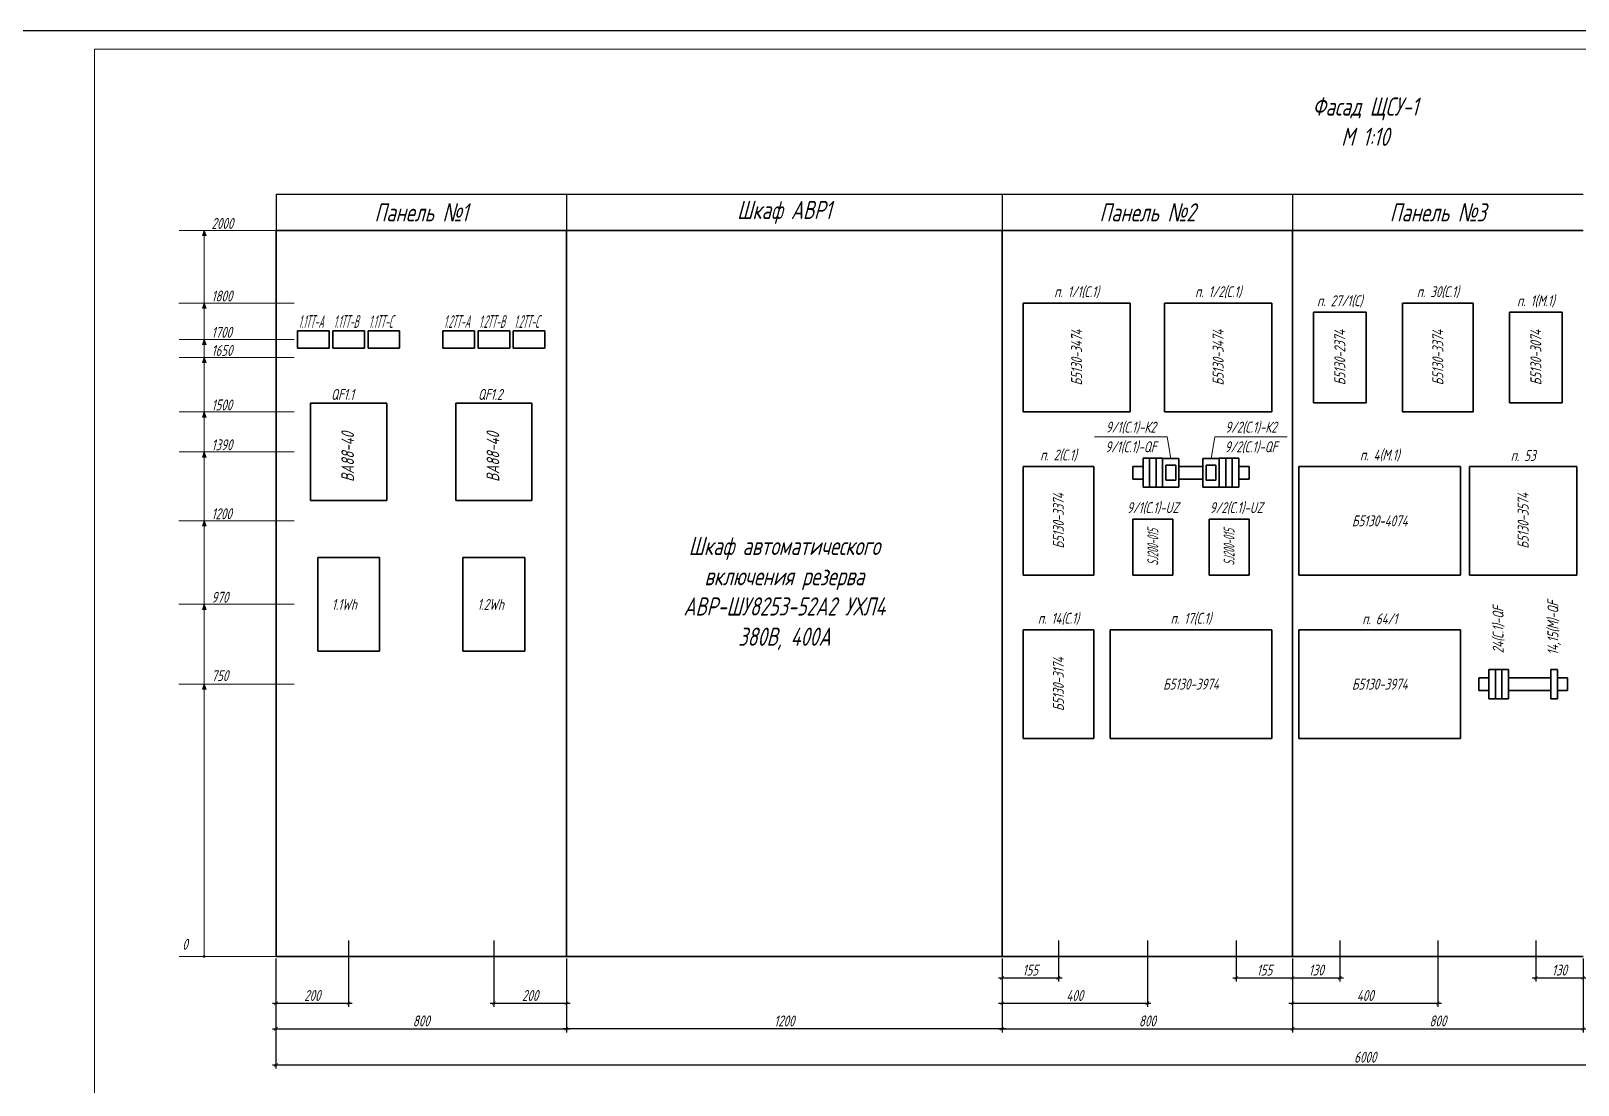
# Model space of a CAD drawing. Header units: millimetres. Extents: x -14296 to 10264, y -13087 to -5602.
# Drawn here: x -8185.2 to -7759.1, y -12783.2 to -12492.7 of the extents above; entities that cross this region are included whole.
import ezdxf

# ---------------------------------------------------------------- set-up
doc = ezdxf.new("R2010")
doc.units = ezdxf.units.MM
doc.layers.get('Defpoints').update_dxf_attribs({"color": 33})
for name, color, linetype, lineweight in [('Линия выноска', 137, 'Continuous', 25), ('Размерная', 4, 'Continuous', 25), ('Рамка толстая', 7, 'Continuous', 15), ('Рамка тонкая', 5, 'Continuous', 25), ('Текст', 7, 'Continuous', 20), ('Элемент эл. схем', 7, 'Continuous', 35)]:
    doc.layers.add(name, color=color, linetype=linetype, lineweight=lineweight)
doc.styles.add('Simplex', font='simplex.shx', dxfattribs={"width": 0.7, "oblique": 15})
doc.styles.get("Standard").update_dxf_attribs({"font": 'arial.ttf'})
doc.dimstyles.new('100', dxfattribs={"dimtxt": 3, "dimasz": 1, "dimexe": 2, "dimexo": 0.625, "dimgap": 0.9, "dimtad": 1, "dimdec": 0, "dimlfac": 100, "dimzin": 0, "dimdsep": 46, "dimtxsty": 'Standard', "dimblk": 'ARCHTICK', "dimcen": 0.895, "dimdle": 1, "dimadec": 0, "dimazin": 0, "dimtfac": 1, "dimtdec": 0, "dimtofl": 0, "dimtmove": 1, "dimatfit": 3, "dimldrblk": 'ARCHTICK', "dimfxl": 0.5, "dimtolj": 1, "dimtzin": 0, "dimlwd": 20, "dimarcsym": 1})

# ---------------------------------------------------------------- blocks, each defined once
blk = doc.blocks.new('A$C551E481E')
at = {"layer": 'Рамка толстая'}
for p, q in [((20, 589), (20, 5)), ((836, 589), (20, 589))]:
    blk.add_line(p, q, dxfattribs=at)
at = {"layer": 'Рамка тонкая'}
blk.add_line((841, 594), (0, 594), dxfattribs=at)
blk = doc.blocks.new('_ArchTick')
at = {"color": 0, "const_width": 0.15}
blk.add_lwpolyline([(-0.5, -0.5), (0.5, 0.5)], dxfattribs=at)
blk = doc.blocks.new('*D951')
at = {"layer": 'Defpoints', "color": 0, "lineweight": 15, "ltscale": 0.2, "transparency": 16777216}
for p in [(-7797.72, -12742.74), (-7837.72, -12754.74), (-7797.72, -12760.68)]:
    blk.add_point(p, dxfattribs=at)
at = {"layer": 'Размерная', "color": 0, "linetype": 'Continuous', "lineweight": -2, "ltscale": 0.2, "transparency": 16777216}
for p, q in [((-7797.72, -12743.37), (-7797.72, -12761.68)), ((-7837.72, -12755.37), (-7837.72, -12761.68)), ((-7838.72, -12760.68), (-7796.72, -12760.68))]:
    blk.add_line(p, q, dxfattribs=at)
at = {"layer": 'Размерная', "color": 0, "lineweight": -2, "ltscale": 0.2, "transparency": 16777216, "rotation": 180}
blk.add_blockref('_ArchTick', (-7837.72, -12760.68), dxfattribs=at)
at = {"layer": 'Размерная', "color": 0, "lineweight": -2, "ltscale": 0.2, "transparency": 16777216}
blk.add_blockref('_ArchTick', (-7797.72, -12760.68), dxfattribs=at)
at = {"layer": 'Размерная', "color": 0, "lineweight": 20, "ltscale": 0.2, "transparency": 16777216, "insert": (-7817.72, -12758.53), "char_height": 3, "attachment_point": 5, "style": 'Simplex'}
blk.add_mtext('\\A1;400', dxfattribs=at)
blk = doc.blocks.new('*D952')
at = {"layer": 'Defpoints', "color": 0, "lineweight": 15, "ltscale": 0.2, "transparency": 16777216}
for p in [(-7757.72, -12747.74), (-7837.72, -12761.74), (-7757.72, -12767.68)]:
    blk.add_point(p, dxfattribs=at)
at = {"layer": 'Размерная', "color": 0, "linetype": 'Continuous', "lineweight": -2, "ltscale": 0.2, "transparency": 16777216}
for p, q in [((-7757.72, -12748.37), (-7757.72, -12768.68)), ((-7837.72, -12762.37), (-7837.72, -12768.68)), ((-7838.72, -12767.68), (-7756.72, -12767.68))]:
    blk.add_line(p, q, dxfattribs=at)
at = {"layer": 'Размерная', "color": 0, "lineweight": -2, "ltscale": 0.2, "transparency": 16777216, "rotation": 180}
blk.add_blockref('_ArchTick', (-7837.72, -12767.68), dxfattribs=at)
at = {"layer": 'Размерная', "color": 0, "lineweight": -2, "ltscale": 0.2, "transparency": 16777216}
blk.add_blockref('_ArchTick', (-7757.72, -12767.68), dxfattribs=at)
at = {"layer": 'Размерная', "color": 0, "lineweight": 20, "ltscale": 0.2, "transparency": 16777216, "insert": (-7797.72, -12765.53), "char_height": 3, "attachment_point": 5, "style": 'Simplex'}
blk.add_mtext('\\A1;800', dxfattribs=at)
blk = doc.blocks.new('*D953')
at = {"layer": 'Defpoints', "color": 0, "lineweight": 15, "ltscale": 0.2, "transparency": 16777216}
for p in [(-7824.72, -12742.74), (-7837.72, -12747.74), (-7824.72, -12753.68)]:
    blk.add_point(p, dxfattribs=at)
at = {"layer": 'Размерная', "color": 0, "linetype": 'Continuous', "lineweight": -2, "ltscale": 0.2, "transparency": 16777216}
for p, q in [((-7824.72, -12743.37), (-7824.72, -12754.68)), ((-7837.72, -12748.37), (-7837.72, -12754.68)), ((-7838.72, -12753.68), (-7823.72, -12753.68))]:
    blk.add_line(p, q, dxfattribs=at)
at = {"layer": 'Размерная', "color": 0, "lineweight": -2, "ltscale": 0.2, "transparency": 16777216, "rotation": 180}
blk.add_blockref('_ArchTick', (-7837.72, -12753.68), dxfattribs=at)
at = {"layer": 'Размерная', "color": 0, "lineweight": -2, "ltscale": 0.2, "transparency": 16777216}
blk.add_blockref('_ArchTick', (-7824.72, -12753.68), dxfattribs=at)
at = {"layer": 'Размерная', "color": 0, "lineweight": 20, "ltscale": 0.2, "transparency": 16777216, "insert": (-7831.22, -12751.53), "char_height": 3, "attachment_point": 5, "style": 'Simplex'}
blk.add_mtext('\\A1;130', dxfattribs=at)
blk = doc.blocks.new('*D954')
at = {"layer": 'Defpoints', "color": 0, "lineweight": 15, "ltscale": 0.2, "transparency": 16777216}
for p in [(-7770.72, -12742.74), (-7757.72, -12747.74), (-7757.72, -12753.68)]:
    blk.add_point(p, dxfattribs=at)
at = {"layer": 'Размерная', "color": 0, "linetype": 'Continuous', "lineweight": -2, "ltscale": 0.2, "transparency": 16777216}
for p, q in [((-7770.72, -12743.37), (-7770.72, -12754.68)), ((-7757.72, -12748.37), (-7757.72, -12754.68)), ((-7771.72, -12753.68), (-7756.72, -12753.68))]:
    blk.add_line(p, q, dxfattribs=at)
at = {"layer": 'Размерная', "color": 0, "lineweight": -2, "ltscale": 0.2, "transparency": 16777216, "rotation": 180}
blk.add_blockref('_ArchTick', (-7770.72, -12753.68), dxfattribs=at)
at = {"layer": 'Размерная', "color": 0, "lineweight": -2, "ltscale": 0.2, "transparency": 16777216}
blk.add_blockref('_ArchTick', (-7757.72, -12753.68), dxfattribs=at)
at = {"layer": 'Размерная', "color": 0, "lineweight": 20, "ltscale": 0.2, "transparency": 16777216, "insert": (-7764.22, -12751.53), "char_height": 3, "attachment_point": 5, "style": 'Simplex'}
blk.add_mtext('\\A1;130', dxfattribs=at)
blk = doc.blocks.new('*D955')
at = {"layer": 'Defpoints', "color": 0, "lineweight": 15, "ltscale": 0.2, "transparency": 16777216}
for p in [(-7877.72, -12742.74), (-7917.72, -12754.74), (-7877.72, -12760.68)]:
    blk.add_point(p, dxfattribs=at)
at = {"layer": 'Размерная', "color": 0, "linetype": 'Continuous', "lineweight": -2, "ltscale": 0.2, "transparency": 16777216}
for p, q in [((-7877.72, -12743.37), (-7877.72, -12761.68)), ((-7917.72, -12755.37), (-7917.72, -12761.68)), ((-7918.72, -12760.68), (-7876.72, -12760.68))]:
    blk.add_line(p, q, dxfattribs=at)
at = {"layer": 'Размерная', "color": 0, "lineweight": -2, "ltscale": 0.2, "transparency": 16777216, "rotation": 180}
blk.add_blockref('_ArchTick', (-7917.72, -12760.68), dxfattribs=at)
at = {"layer": 'Размерная', "color": 0, "lineweight": -2, "ltscale": 0.2, "transparency": 16777216}
blk.add_blockref('_ArchTick', (-7877.72, -12760.68), dxfattribs=at)
at = {"layer": 'Размерная', "color": 0, "lineweight": 20, "ltscale": 0.2, "transparency": 16777216, "insert": (-7897.72, -12758.53), "char_height": 3, "attachment_point": 5, "style": 'Simplex'}
blk.add_mtext('\\A1;400', dxfattribs=at)
blk = doc.blocks.new('*D956')
at = {"layer": 'Defpoints', "color": 0, "lineweight": 15, "ltscale": 0.2, "transparency": 16777216}
for p in [(-7837.72, -12747.74), (-7917.72, -12761.74), (-7837.72, -12767.68)]:
    blk.add_point(p, dxfattribs=at)
at = {"layer": 'Размерная', "color": 0, "linetype": 'Continuous', "lineweight": -2, "ltscale": 0.2, "transparency": 16777216}
for p, q in [((-7837.72, -12748.37), (-7837.72, -12768.68)), ((-7917.72, -12762.37), (-7917.72, -12768.68)), ((-7918.72, -12767.68), (-7836.72, -12767.68))]:
    blk.add_line(p, q, dxfattribs=at)
at = {"layer": 'Размерная', "color": 0, "lineweight": -2, "ltscale": 0.2, "transparency": 16777216, "rotation": 180}
blk.add_blockref('_ArchTick', (-7917.72, -12767.68), dxfattribs=at)
at = {"layer": 'Размерная', "color": 0, "lineweight": -2, "ltscale": 0.2, "transparency": 16777216}
blk.add_blockref('_ArchTick', (-7837.72, -12767.68), dxfattribs=at)
at = {"layer": 'Размерная', "color": 0, "lineweight": 20, "ltscale": 0.2, "transparency": 16777216, "insert": (-7877.72, -12765.53), "char_height": 3, "attachment_point": 5, "style": 'Simplex'}
blk.add_mtext('\\A1;800', dxfattribs=at)
blk = doc.blocks.new('*D957')
at = {"layer": 'Defpoints', "color": 0, "lineweight": 15, "ltscale": 0.2, "transparency": 16777216}
for p in [(-7902.22, -12742.74), (-7917.72, -12747.74), (-7902.22, -12753.68)]:
    blk.add_point(p, dxfattribs=at)
at = {"layer": 'Размерная', "color": 0, "linetype": 'Continuous', "lineweight": -2, "ltscale": 0.2, "transparency": 16777216}
for p, q in [((-7902.22, -12743.37), (-7902.22, -12754.68)), ((-7917.72, -12748.37), (-7917.72, -12754.68)), ((-7918.72, -12753.68), (-7901.22, -12753.68))]:
    blk.add_line(p, q, dxfattribs=at)
at = {"layer": 'Размерная', "color": 0, "lineweight": -2, "ltscale": 0.2, "transparency": 16777216, "rotation": 180}
blk.add_blockref('_ArchTick', (-7917.72, -12753.68), dxfattribs=at)
at = {"layer": 'Размерная', "color": 0, "lineweight": -2, "ltscale": 0.2, "transparency": 16777216}
blk.add_blockref('_ArchTick', (-7902.22, -12753.68), dxfattribs=at)
at = {"layer": 'Размерная', "color": 0, "lineweight": 20, "ltscale": 0.2, "transparency": 16777216, "insert": (-7909.97, -12751.53), "char_height": 3, "attachment_point": 5, "style": 'Simplex'}
blk.add_mtext('\\A1;155', dxfattribs=at)
blk = doc.blocks.new('*D958')
at = {"layer": 'Defpoints', "color": 0, "lineweight": 15, "ltscale": 0.2, "transparency": 16777216}
for p in [(-7853.22, -12742.74), (-7837.72, -12747.74), (-7837.72, -12753.68)]:
    blk.add_point(p, dxfattribs=at)
at = {"layer": 'Размерная', "color": 0, "linetype": 'Continuous', "lineweight": -2, "ltscale": 0.2, "transparency": 16777216}
for p, q in [((-7853.22, -12743.37), (-7853.22, -12754.68)), ((-7837.72, -12748.37), (-7837.72, -12754.68)), ((-7854.22, -12753.68), (-7836.72, -12753.68))]:
    blk.add_line(p, q, dxfattribs=at)
at = {"layer": 'Размерная', "color": 0, "lineweight": -2, "ltscale": 0.2, "transparency": 16777216, "rotation": 180}
blk.add_blockref('_ArchTick', (-7853.22, -12753.68), dxfattribs=at)
at = {"layer": 'Размерная', "color": 0, "lineweight": -2, "ltscale": 0.2, "transparency": 16777216}
blk.add_blockref('_ArchTick', (-7837.72, -12753.68), dxfattribs=at)
at = {"layer": 'Размерная', "color": 0, "lineweight": 20, "ltscale": 0.2, "transparency": 16777216, "insert": (-7845.47, -12751.53), "char_height": 3, "attachment_point": 5, "style": 'Simplex'}
blk.add_mtext('\\A1;155', dxfattribs=at)
blk = doc.blocks.new('*D959')
at = {"layer": 'Defpoints', "color": 0, "lineweight": 15, "ltscale": 0.2, "transparency": 16777216}
for p in [(-8097.72, -12742.74), (-8117.72, -12754.74), (-8097.72, -12760.68)]:
    blk.add_point(p, dxfattribs=at)
at = {"layer": 'Размерная', "color": 0, "linetype": 'Continuous', "lineweight": -2, "ltscale": 0.2, "transparency": 16777216}
for p, q in [((-8097.72, -12743.37), (-8097.72, -12761.68)), ((-8117.72, -12755.37), (-8117.72, -12761.68)), ((-8118.72, -12760.68), (-8096.72, -12760.68))]:
    blk.add_line(p, q, dxfattribs=at)
at = {"layer": 'Размерная', "color": 0, "lineweight": -2, "ltscale": 0.2, "transparency": 16777216, "rotation": 180}
blk.add_blockref('_ArchTick', (-8117.72, -12760.68), dxfattribs=at)
at = {"layer": 'Размерная', "color": 0, "lineweight": -2, "ltscale": 0.2, "transparency": 16777216}
blk.add_blockref('_ArchTick', (-8097.72, -12760.68), dxfattribs=at)
at = {"layer": 'Размерная', "color": 0, "lineweight": 20, "ltscale": 0.2, "transparency": 16777216, "insert": (-8107.72, -12758.53), "char_height": 3, "attachment_point": 5, "style": 'Simplex'}
blk.add_mtext('\\A1;200', dxfattribs=at)
blk = doc.blocks.new('*D960')
at = {"layer": 'Defpoints', "color": 0, "lineweight": 15, "ltscale": 0.2, "transparency": 16777216}
for p in [(-8037.72, -12747.74), (-8117.72, -12761.74), (-8037.72, -12767.68)]:
    blk.add_point(p, dxfattribs=at)
at = {"layer": 'Размерная', "color": 0, "linetype": 'Continuous', "lineweight": -2, "ltscale": 0.2, "transparency": 16777216}
for p, q in [((-8037.72, -12748.37), (-8037.72, -12768.68)), ((-8117.72, -12762.37), (-8117.72, -12768.68)), ((-8118.72, -12767.68), (-8036.72, -12767.68))]:
    blk.add_line(p, q, dxfattribs=at)
at = {"layer": 'Размерная', "color": 0, "lineweight": -2, "ltscale": 0.2, "transparency": 16777216, "rotation": 180}
blk.add_blockref('_ArchTick', (-8117.72, -12767.68), dxfattribs=at)
at = {"layer": 'Размерная', "color": 0, "lineweight": -2, "ltscale": 0.2, "transparency": 16777216}
blk.add_blockref('_ArchTick', (-8037.72, -12767.68), dxfattribs=at)
at = {"layer": 'Размерная', "color": 0, "lineweight": 20, "ltscale": 0.2, "transparency": 16777216, "insert": (-8077.72, -12765.53), "char_height": 3, "attachment_point": 5, "style": 'Simplex'}
blk.add_mtext('\\A1;800', dxfattribs=at)
blk = doc.blocks.new('*D963')
at = {"layer": 'Defpoints', "color": 0, "lineweight": 15, "ltscale": 0.2, "transparency": 16777216}
for p in [(-8037.72, -12747.74), (-7917.72, -12747.74), (-8037.72, -12767.68)]:
    blk.add_point(p, dxfattribs=at)
at = {"layer": 'Размерная', "color": 0, "linetype": 'Continuous', "lineweight": -2, "ltscale": 0.2, "transparency": 16777216}
for p, q in [((-8037.72, -12748.37), (-8037.72, -12768.68)), ((-7917.72, -12748.37), (-7917.72, -12768.68)), ((-7916.72, -12767.68), (-8038.72, -12767.68))]:
    blk.add_line(p, q, dxfattribs=at)
at = {"layer": 'Размерная', "color": 0, "lineweight": -2, "ltscale": 0.2, "transparency": 16777216, "rotation": 180}
blk.add_blockref('_ArchTick', (-8037.72, -12767.68), dxfattribs=at)
at = {"layer": 'Размерная', "color": 0, "lineweight": -2, "ltscale": 0.2, "transparency": 16777216}
blk.add_blockref('_ArchTick', (-7917.72, -12767.68), dxfattribs=at)
at = {"layer": 'Размерная', "color": 0, "lineweight": 20, "ltscale": 0.2, "transparency": 16777216, "insert": (-7977.72, -12765.53), "char_height": 3, "attachment_point": 5, "style": 'Simplex'}
blk.add_mtext('\\A1;1200', dxfattribs=at)
blk = doc.blocks.new('*D964')
at = {"layer": 'Defpoints', "color": 0, "lineweight": 15, "ltscale": 0.2, "transparency": 16777216}
for p in [(-8117.72, -12747.74), (-7517.72, -12747.74), (-8117.72, -12777.68)]:
    blk.add_point(p, dxfattribs=at)
at = {"layer": 'Размерная', "color": 0, "linetype": 'Continuous', "lineweight": -2, "ltscale": 0.2, "transparency": 16777216}
for p, q in [((-8117.72, -12748.37), (-8117.72, -12778.68)), ((-7517.72, -12748.37), (-7517.72, -12778.68)), ((-7516.72, -12777.68), (-8118.72, -12777.68))]:
    blk.add_line(p, q, dxfattribs=at)
at = {"layer": 'Размерная', "color": 0, "lineweight": -2, "ltscale": 0.2, "transparency": 16777216, "rotation": 180}
blk.add_blockref('_ArchTick', (-8117.72, -12777.68), dxfattribs=at)
at = {"layer": 'Размерная', "color": 0, "lineweight": -2, "ltscale": 0.2, "transparency": 16777216}
blk.add_blockref('_ArchTick', (-7517.72, -12777.68), dxfattribs=at)
at = {"layer": 'Размерная', "color": 0, "lineweight": 20, "ltscale": 0.2, "transparency": 16777216, "insert": (-7817.72, -12775.53), "char_height": 3, "attachment_point": 5, "style": 'Simplex'}
blk.add_mtext('\\A1;6000', dxfattribs=at)
blk = doc.blocks.new('*D965')
at = {"layer": 'Defpoints', "color": 0, "lineweight": 15, "ltscale": 0.2, "transparency": 16777216}
for p in [(-8057.72, -12742.74), (-8037.72, -12747.74), (-8037.72, -12760.68)]:
    blk.add_point(p, dxfattribs=at)
at = {"layer": 'Размерная', "color": 0, "linetype": 'Continuous', "lineweight": -2, "ltscale": 0.2, "transparency": 16777216}
for p, q in [((-8057.72, -12743.37), (-8057.72, -12761.68)), ((-8037.72, -12748.37), (-8037.72, -12761.68)), ((-8058.72, -12760.68), (-8036.72, -12760.68))]:
    blk.add_line(p, q, dxfattribs=at)
at = {"layer": 'Размерная', "color": 0, "lineweight": -2, "ltscale": 0.2, "transparency": 16777216, "rotation": 180}
blk.add_blockref('_ArchTick', (-8057.72, -12760.68), dxfattribs=at)
at = {"layer": 'Размерная', "color": 0, "lineweight": -2, "ltscale": 0.2, "transparency": 16777216}
blk.add_blockref('_ArchTick', (-8037.72, -12760.68), dxfattribs=at)
at = {"layer": 'Размерная', "color": 0, "lineweight": 20, "ltscale": 0.2, "transparency": 16777216, "insert": (-8047.72, -12758.53), "char_height": 3, "attachment_point": 5, "style": 'Simplex'}
blk.add_mtext('\\A1;200', dxfattribs=at)

msp = doc.modelspace()

# ---------------------------------------------------------------- hatches: boundary and pattern name
at = {"layer": 'Размерная', "lineweight": 18}
for points in [[(-8137.99616, -12549.14973), (-8137.48313, -12547.74019), (-8136.9701, -12549.14973)], [(-8137.99662, -12569.14973), (-8137.48359, -12567.74019), (-8136.97055, -12569.14973)], [(-8137.99696, -12579.14956), (-8137.48393, -12577.74002), (-8136.9709, -12579.14956)], [(-8137.99696, -12584.14973), (-8137.48393, -12582.74019), (-8136.9709, -12584.14973)], [(-8137.9973, -12599.14973), (-8137.48427, -12597.74019), (-8136.97124, -12599.14973)], [(-8137.9973, -12610.14967), (-8137.48427, -12608.74013), (-8136.97124, -12610.14967)], [(-8137.99798, -12629.14964), (-8137.48495, -12627.7401), (-8136.97192, -12629.14964)], [(-8137.99798, -12652.14978), (-8137.48495, -12650.74024), (-8136.97192, -12652.14978)], [(-8137.99901, -12674.14982), (-8137.48598, -12672.74028), (-8136.97295, -12674.14982)]]:
    msp.add_hatch(color=256, dxfattribs=at).paths.add_polyline_path(points)
h = msp.add_hatch(color=256, dxfattribs=at)
h.paths.add_polyline_path([(-8137.48723, -12748.12458), (-8137.48723, -12747.93394, 1), (-8137.48722, -12747.53394), (-8137.48722, -12747.39566, -0.983601769)])
h.paths.add_polyline_path([(-8137.85774, -12747.76441), (-8137.68489, -12747.76441, 0.37009163), (-8137.48723, -12747.93394), (-8137.48723, -12748.12458, -0.415603372)])
h.paths.add_polyline_path([(-8137.49324, -12747.39561, -0.004133378), (-8137.48722, -12747.39566), (-8137.48722, -12747.53394, 0.459756381), (-8137.68489, -12747.76441), (-8137.85774, -12747.76441, -0.417671194)])
h = msp.add_hatch(color=256, dxfattribs=at)
h.paths.add_polyline_path([(-8137.48723, -12747.93394), (-8137.48722, -12747.53394, -1)])
h.paths.add_polyline_path([(-8137.48722, -12747.53394), (-8137.48722, -12747.76442), (-8137.68489, -12747.76441, -0.459756381)])
h.paths.add_polyline_path([(-8137.48722, -12747.76442), (-8137.48723, -12747.93394, -0.37009163), (-8137.68489, -12747.76441)])

# ---------------------------------------------------------------- linework, layer by layer
at = {"layer": 'Линия выноска', "lineweight": 20}
for p, q in [((-7872.26622, -12604.56566), (-7892.26622, -12604.56566)), ((-7872.26622, -12604.56566), (-7871.26622, -12610.56566)), ((-7859.16622, -12604.56566), (-7860.16622, -12610.56566)), ((-7839.16622, -12604.56566), (-7859.16622, -12604.56566))]:
    msp.add_line(p, q, dxfattribs=at)
at = {"layer": 'Размерная', "lineweight": 18}
for p, q in [((-8144.4352, -12547.74003), (-8117.71622, -12547.74064)), ((-8137.48313, -12547.74019), (-8137.99616, -12549.14973)), ((-8136.9701, -12549.14973), (-8137.99616, -12549.14973)), ((-8137.4839, -12547.74019), (-8137.48722, -12747.73394)), ((-8137.48313, -12547.74019), (-8136.9701, -12549.14973)), ((-8144.43645, -12567.74003), (-8112.71746, -12567.74076)), ((-8137.48359, -12567.74019), (-8137.99662, -12569.14973)), ((-8136.97055, -12569.14973), (-8137.99662, -12569.14973)), ((-8137.48359, -12567.74019), (-8136.97055, -12569.14973)), ((-8144.4352, -12577.73986), (-8112.71622, -12577.74058)), ((-8137.48393, -12577.74002), (-8137.99696, -12579.14956)), ((-8136.9709, -12579.14956), (-8137.99696, -12579.14956)), ((-8137.48393, -12577.74002), (-8136.9709, -12579.14956)), ((-8144.4352, -12582.74003), (-8112.71622, -12582.74076)), ((-8137.48393, -12582.74019), (-8137.99696, -12584.14973)), ((-8137.48393, -12582.74019), (-8136.9709, -12584.14973)), ((-8136.9709, -12584.14973), (-8137.99696, -12584.14973)), ((-8144.4352, -12597.74003), (-8112.71622, -12597.74076)), ((-8137.48427, -12597.74019), (-8137.9973, -12599.14973)), ((-8136.97124, -12599.14973), (-8137.9973, -12599.14973)), ((-8137.48427, -12597.74019), (-8136.97124, -12599.14973)), ((-8144.4352, -12608.73997), (-8112.71622, -12608.74069)), ((-8137.48427, -12608.74013), (-8137.9973, -12610.14967)), ((-8137.48427, -12608.74013), (-8136.97124, -12610.14967)), ((-8136.97124, -12610.14967), (-8137.9973, -12610.14967)), ((-8144.43645, -12627.73994), (-8112.71746, -12627.74066)), ((-8137.48495, -12627.7401), (-8137.99798, -12629.14964)), ((-8136.97192, -12629.14964), (-8137.99798, -12629.14964)), ((-8137.48495, -12627.7401), (-8136.97192, -12629.14964)), ((-8144.43645, -12650.74008), (-8112.71746, -12650.7408)), ((-8137.48495, -12650.74024), (-8137.99798, -12652.14978)), ((-8137.48495, -12650.74024), (-8136.97192, -12652.14978)), ((-8136.97192, -12652.14978), (-8137.99798, -12652.14978)), ((-8144.43711, -12672.74015), (-8112.71454, -12672.74076)), ((-8137.48598, -12672.74028), (-8137.99901, -12674.14982)), ((-8137.48598, -12672.74028), (-8136.97295, -12674.14982)), ((-8136.97295, -12674.14982), (-8137.99901, -12674.14982)), ((-8117.71622, -12747.74064), (-8144.43354, -12747.74003))]:
    msp.add_line(p, q, dxfattribs=at)
msp.add_circle((-8137.48722, -12747.73394), 0.2, dxfattribs=at)
at = {"layer": 'Рамка тонкая'}
for p, q in [((-8117.71622, -12537.74064), (-8117.71622, -12547.74064)), ((-8117.71622, -12537.74064), (-8037.71622, -12537.74064)), ((-8037.71622, -12537.74064), (-8037.71622, -12547.74064)), ((-8037.71622, -12537.74064), (-7917.71622, -12537.74064)), ((-8037.71622, -12537.74064), (-8037.71622, -12547.74064)), ((-7917.71622, -12537.74064), (-7917.71622, -12547.74064)), ((-7917.71622, -12537.74064), (-7837.71622, -12537.74064)), ((-7837.71622, -12537.74064), (-7837.71622, -12547.74064)), ((-7837.71622, -12537.74064), (-7757.71622, -12537.74064)), ((-7837.71622, -12537.74064), (-7837.71622, -12547.74064))]:
    msp.add_line(p, q, dxfattribs=at)
at = {"layer": 'Элемент эл. схем'}
for p, q in [((-8117.71622, -12747.74064), (-8117.71622, -12547.74064)), ((-8037.71622, -12547.74064), (-8117.71622, -12547.74064)), ((-8037.71622, -12547.74064), (-7917.71622, -12547.74064)), ((-8037.71622, -12747.74064), (-8037.71622, -12547.74064)), ((-7917.71622, -12747.74064), (-7917.71622, -12547.74064)), ((-7837.71622, -12547.74064), (-7917.71622, -12547.74064)), ((-7917.71622, -12547.74064), (-7917.71622, -12747.74064)), ((-7837.71622, -12747.74064), (-7837.71622, -12547.74064)), ((-7757.71622, -12547.74064), (-7837.71622, -12547.74064)), ((-7837.71622, -12747.74064), (-7837.71622, -12547.74064)), ((-7911.96622, -12597.74066), (-7911.96622, -12567.74066)), ((-7882.46622, -12567.74066), (-7911.96622, -12567.74066)), ((-7882.46622, -12597.74066), (-7882.46622, -12567.74066)), ((-7872.96622, -12597.74066), (-7872.96622, -12567.74066)), ((-7843.46622, -12567.74066), (-7872.96622, -12567.74066)), ((-7843.46622, -12597.74066), (-7843.46622, -12567.74066)), ((-7831.96622, -12570.24066), (-7831.96622, -12595.24066)), ((-7817.46622, -12570.24066), (-7831.96622, -12570.24066)), ((-7817.46622, -12595.24066), (-7817.46622, -12570.24066)), ((-7787.96622, -12567.74066), (-7807.46622, -12567.74066)), ((-7807.46622, -12567.74066), (-7807.46622, -12597.74066)), ((-7787.96622, -12567.74066), (-7787.96622, -12597.74066)), ((-7777.96622, -12570.24066), (-7777.96622, -12595.24066)), ((-7763.46622, -12570.24066), (-7777.96622, -12570.24066)), ((-7763.46622, -12595.24066), (-7763.46622, -12570.24066)), ((-8111.76622, -12575.34058), (-8103.06622, -12575.34058)), ((-8111.76622, -12580.14058), (-8111.76622, -12575.34058)), ((-8103.06622, -12575.34058), (-8103.06622, -12580.14058)), ((-8102.06622, -12575.34058), (-8093.36622, -12575.34058)), ((-8102.06622, -12580.14058), (-8102.06622, -12575.34058)), ((-8093.36622, -12575.34058), (-8093.36622, -12580.14058)), ((-8092.36622, -12575.34058), (-8083.66622, -12575.34058)), ((-8092.36622, -12580.14058), (-8092.36622, -12575.34058)), ((-8083.66622, -12575.34058), (-8083.66622, -12580.14058)), ((-8071.75641, -12575.34058), (-8063.05641, -12575.34058)), ((-8071.75641, -12580.14058), (-8071.75641, -12575.34058)), ((-8063.05641, -12575.34058), (-8063.05641, -12580.14058)), ((-8062.05641, -12575.34058), (-8053.35641, -12575.34058)), ((-8062.05641, -12580.14058), (-8062.05641, -12575.34058)), ((-8053.35641, -12575.34058), (-8053.35641, -12580.14058)), ((-8052.35641, -12575.34058), (-8043.65641, -12575.34058)), ((-8052.35641, -12580.14058), (-8052.35641, -12575.34058)), ((-8043.65641, -12575.34058), (-8043.65641, -12580.14058)), ((-8103.06622, -12580.14058), (-8111.76622, -12580.14058)), ((-8093.36622, -12580.14058), (-8102.06622, -12580.14058)), ((-8083.66622, -12580.14058), (-8092.36622, -12580.14058)), ((-8063.05641, -12580.14058), (-8071.75641, -12580.14058)), ((-8053.35641, -12580.14058), (-8062.05641, -12580.14058)), ((-8043.65641, -12580.14058), (-8052.35641, -12580.14058)), ((-8108.21612, -12595.34069), (-8108.21612, -12622.14069)), ((-8087.21612, -12595.34069), (-8108.21612, -12595.34069)), ((-8087.21612, -12622.14069), (-8087.21612, -12595.34069)), ((-8068.21593, -12595.34069), (-8068.21593, -12622.14069)), ((-8047.21593, -12595.34069), (-8068.21593, -12595.34069)), ((-8047.21593, -12622.14069), (-8047.21593, -12595.34069)), ((-7831.96622, -12595.24066), (-7817.46622, -12595.24066)), ((-7777.96622, -12595.24066), (-7763.46622, -12595.24066)), ((-7911.96622, -12597.74066), (-7882.46622, -12597.74066)), ((-7872.96622, -12597.74066), (-7843.46622, -12597.74066)), ((-7787.96622, -12597.74066), (-7807.46622, -12597.74066)), ((-7892.46622, -12612.74066), (-7911.96622, -12612.74066)), ((-7911.96622, -12612.74066), (-7911.96622, -12642.74066)), ((-7892.46622, -12612.74066), (-7892.46622, -12642.74066)), ((-7881.71622, -12612.74066), (-7881.71622, -12616.24066)), ((-7881.71622, -12612.74066), (-7878.91622, -12612.74066)), ((-7877.11622, -12610.49066), (-7878.91622, -12610.49066)), ((-7878.91622, -12610.49066), (-7878.91622, -12618.49066)), ((-7875.31622, -12610.49066), (-7877.11622, -12610.49066)), ((-7877.11622, -12610.49066), (-7877.11622, -12618.49066)), ((-7873.51622, -12610.49066), (-7875.31622, -12610.49066)), ((-7875.31622, -12618.49066), (-7875.31622, -12610.49066)), ((-7873.51622, -12618.49066), (-7873.51622, -12610.49066)), ((-7869.01622, -12612.74066), (-7862.41622, -12612.74066)), ((-7856.11622, -12610.49066), (-7857.91622, -12610.49066)), ((-7857.91622, -12610.49066), (-7857.91622, -12618.49066)), ((-7854.31622, -12610.49066), (-7856.11622, -12610.49066)), ((-7856.11622, -12610.49066), (-7856.11622, -12618.49066)), ((-7852.51622, -12610.49066), (-7854.31622, -12610.49066)), ((-7854.31622, -12618.49066), (-7854.31622, -12610.49066)), ((-7852.51622, -12618.49066), (-7852.51622, -12610.49066)), ((-7852.51622, -12612.74066), (-7849.71622, -12612.74066)), ((-7849.71622, -12612.74066), (-7849.71622, -12616.24066)), ((-7835.96622, -12612.74066), (-7835.96622, -12642.74066)), ((-7835.96622, -12612.74066), (-7791.46622, -12612.74066)), ((-7791.46622, -12642.74066), (-7791.46622, -12612.74066)), ((-7788.96622, -12642.74066), (-7788.96622, -12612.74066)), ((-7759.46622, -12612.74066), (-7788.96622, -12612.74066)), ((-7759.46622, -12642.74066), (-7759.46622, -12612.74066)), ((-7878.91622, -12616.24066), (-7881.71622, -12616.24066)), ((-7862.41622, -12616.24066), (-7869.01622, -12616.24066)), ((-7849.71622, -12616.24066), (-7852.51622, -12616.24066)), ((-7878.91622, -12618.49066), (-7877.11622, -12618.49066)), ((-7877.11622, -12618.49066), (-7875.31622, -12618.49066)), ((-7875.31622, -12618.49066), (-7873.51622, -12618.49066)), ((-7857.91622, -12618.49066), (-7856.11622, -12618.49066)), ((-7856.11622, -12618.49066), (-7854.31622, -12618.49066)), ((-7854.31622, -12618.49066), (-7852.51622, -12618.49066)), ((-8108.21612, -12622.14069), (-8087.21612, -12622.14069)), ((-8068.21593, -12622.14069), (-8047.21593, -12622.14069)), ((-7870.71622, -12627.24066), (-7881.71622, -12627.24066)), ((-7881.71622, -12627.24066), (-7881.71622, -12642.74066)), ((-7870.71622, -12642.74066), (-7870.71622, -12627.24066)), ((-7849.71622, -12627.24066), (-7860.71622, -12627.24066)), ((-7860.71622, -12627.24066), (-7860.71622, -12642.74066)), ((-7849.71622, -12642.74066), (-7849.71622, -12627.24066)), ((-8106.21612, -12637.8408), (-8106.21612, -12663.6408)), ((-8089.21612, -12637.8408), (-8106.21612, -12637.8408)), ((-8089.21612, -12663.6408), (-8089.21612, -12637.8408)), ((-8066.21593, -12637.8408), (-8066.21593, -12663.6408)), ((-8049.21593, -12637.8408), (-8066.21593, -12637.8408)), ((-8049.21593, -12663.6408), (-8049.21593, -12637.8408)), ((-7892.46622, -12642.74066), (-7911.96622, -12642.74066)), ((-7881.71622, -12642.74066), (-7870.71622, -12642.74066)), ((-7860.71622, -12642.74066), (-7849.71622, -12642.74066)), ((-7835.96622, -12642.74066), (-7791.46622, -12642.74066)), ((-7788.96622, -12642.74066), (-7759.46622, -12642.74066)), ((-7892.46622, -12657.74066), (-7911.96622, -12657.74066)), ((-7911.96622, -12657.74066), (-7911.96622, -12687.74066)), ((-7892.46622, -12657.74066), (-7892.46622, -12687.74066)), ((-7887.96622, -12657.74066), (-7887.96622, -12687.74066)), ((-7887.96622, -12657.74066), (-7843.46622, -12657.74066)), ((-7843.46622, -12687.74066), (-7843.46622, -12657.74066)), ((-7835.96622, -12657.74066), (-7835.96622, -12687.74066)), ((-7835.96622, -12657.74066), (-7791.46622, -12657.74066)), ((-7791.46622, -12687.74066), (-7791.46622, -12657.74066)), ((-8106.21612, -12663.6408), (-8089.21612, -12663.6408)), ((-8066.21593, -12663.6408), (-8049.21593, -12663.6408)), ((-7786.46622, -12670.99066), (-7783.66622, -12670.99066)), ((-7786.46622, -12670.99066), (-7786.46622, -12674.49066)), ((-7781.86622, -12668.74066), (-7783.66622, -12668.74066)), ((-7783.66622, -12668.74066), (-7783.66622, -12676.74066)), ((-7780.06622, -12668.74066), (-7781.86622, -12668.74066)), ((-7781.86622, -12668.74066), (-7781.86622, -12676.74066)), ((-7778.26622, -12668.74066), (-7780.06622, -12668.74066)), ((-7780.06622, -12676.74066), (-7780.06622, -12668.74066)), ((-7778.26622, -12676.74066), (-7778.26622, -12668.74066)), ((-7778.26622, -12670.99066), (-7766.56622, -12670.99066)), ((-7764.76622, -12668.74066), (-7766.56622, -12668.74066)), ((-7766.56622, -12668.74066), (-7766.56622, -12676.74066)), ((-7764.76622, -12676.74066), (-7764.76622, -12668.74066)), ((-7764.76622, -12670.99066), (-7761.96622, -12670.99066)), ((-7761.96622, -12670.99066), (-7761.96622, -12674.49066)), ((-7783.66622, -12674.49066), (-7786.46622, -12674.49066)), ((-7783.66622, -12676.74066), (-7781.86622, -12676.74066)), ((-7781.86622, -12676.74066), (-7780.06622, -12676.74066)), ((-7780.06622, -12676.74066), (-7778.26622, -12676.74066)), ((-7766.56622, -12674.49066), (-7778.26622, -12674.49066)), ((-7766.56622, -12676.74066), (-7764.76622, -12676.74066)), ((-7761.96622, -12674.49066), (-7764.76622, -12674.49066)), ((-7892.46622, -12687.74066), (-7911.96622, -12687.74066)), ((-7887.96622, -12687.74066), (-7843.46622, -12687.74066)), ((-7835.96622, -12687.74066), (-7791.46622, -12687.74066)), ((-8117.71622, -12747.74064), (-8037.71622, -12747.74064)), ((-7917.71622, -12747.74064), (-8037.71622, -12747.74064)), ((-7917.71622, -12747.74064), (-7837.71622, -12747.74064)), ((-7837.71622, -12747.74064), (-7757.71622, -12747.74064))]:
    msp.add_line(p, q, dxfattribs=at)
at = {"layer": 'Элемент эл. схем', "color": 4}
for p, q in [((-7873.51622, -12610.56566), (-7869.01622, -12610.56566)), ((-7873.51622, -12618.41566), (-7873.51622, -12610.56566)), ((-7872.61622, -12612.44066), (-7869.91622, -12612.44066)), ((-7872.61622, -12616.54066), (-7872.61622, -12612.44066)), ((-7869.91622, -12612.44066), (-7869.91622, -12616.54066)), ((-7869.01622, -12610.56566), (-7869.01622, -12618.41566)), ((-7862.41622, -12610.56566), (-7857.91622, -12610.56566)), ((-7862.41622, -12618.41566), (-7862.41622, -12610.56566)), ((-7861.51622, -12612.44066), (-7858.81622, -12612.44066)), ((-7861.51622, -12616.54066), (-7861.51622, -12612.44066)), ((-7858.81622, -12612.44066), (-7858.81622, -12616.54066)), ((-7857.91622, -12610.56566), (-7857.91622, -12618.41566)), ((-7869.91622, -12616.54066), (-7872.61622, -12616.54066)), ((-7858.81622, -12616.54066), (-7861.51622, -12616.54066)), ((-7869.01622, -12618.41566), (-7873.51622, -12618.41566)), ((-7857.91622, -12618.41566), (-7862.41622, -12618.41566))]:
    msp.add_line(p, q, dxfattribs=at)

# ---------------------------------------------------------------- block references
msp.add_blockref('A$C551E481E', (-8187.71622, -13086.74065))

# ---------------------------------------------------------------- texts
at = {"layer": 'Текст', "lineweight": 20, "style": 'Simplex', "oblique": 15, "width": 0.7}
for s, p in [('2000', (-8135.48237, -12547.29053)), ('1800', (-8135.48362, -12567.29053)), ('1700', (-8135.48237, -12577.29036)), ('1650', (-8135.48237, -12582.29053)), ('1500', (-8135.48237, -12597.29053)), ('1390', (-8135.48237, -12608.29047)), ('1200', (-8135.48362, -12627.29044)), ('970', (-8135.48362, -12650.29058)), ('750', (-8135.48428, -12671.90664)), (' 0', (-8144.9196, -12745.90358))]:
    msp.add_text(s, height=3, dxfattribs=at).set_placement(p)
at = {"layer": 'Текст', "linetype": 'Continuous', "lineweight": 20, "style": 'Simplex', "oblique": 15, "width": 0.4}
for s, p in [('1.1ТТ-А', (-8111.5675, -12574.56735)), ('1.1ТТ-В', (-8101.8675, -12574.56735)), ('1.1ТТ-С', (-8092.1675, -12574.56735)), ('1.2ТТ-А', (-8071.55769, -12574.56735)), ('1.2ТТ-В', (-8061.85769, -12574.56735)), ('1.2ТТ-С', (-8052.15769, -12574.56735))]:
    msp.add_text(s, height=3.5, rotation=359.9990486, dxfattribs=at).set_placement(p)
at = {"layer": 'Текст', "lineweight": 20, "style": 'Simplex', "oblique": 15, "width": 0.7}
for s, p in [('QF1.1', (-8102.5721, -12594.41221)), ('QF1.2', (-8062.10081, -12594.41221)), ('1.1Wh', (-8102.36421, -12652.28604)), ('1.2Wh', (-8062.25968, -12652.28604))]:
    msp.add_text(s, height=3, rotation=359.9990486, dxfattribs=at).set_placement(p)
at = {"layer": 'Текст', "lineweight": 35, "char_height": 5, "attachment_point": 5, "style": 'Simplex'}
for s, insert, width in [('Фасад ЩСУ-1\\PМ 1:10', (-7817.71622, -12517.74064), 600), ('Панель {\\fArial|b0|i0|c204|p34;№}1', (-8077.71622, -12542.74064), 80), ('Шкаф АВР1', (-7977.71622, -12542.74064), 120), ('Панель {\\fArial|b0|i0|c204|p34;№}2', (-7877.71622, -12542.74064), 80), ('Панель {\\fArial|b0|i0|c204|p34;№}3', (-7797.71622, -12542.74064), 80), ('Шкаф автоматического\\Pвключения резерва\\PАВР-ШУ8253-52А2 УХЛ4\\P380В, 400А', (-7977.71622, -12647.74064), 120)]:
    msp.add_mtext(s, dxfattribs=dict(at, insert=insert, width=width))
at = {"layer": 'Текст', "lineweight": 20, "char_height": 3, "attachment_point": 5, "style": 'Simplex'}
for s, insert, width in [('п. 1/1(С.1)', (-7897.21622, -12564.74066), 29.5), ('{\\W0.7;п. 1/2(С.1)}', (-7858.21622, -12564.74066), 29.5), ('{\\W0.7;п. 27/1(С)}', (-7824.71622, -12567.24066), 18.5), ('{\\W0.7;п. 30(С.1)}', (-7797.71622, -12564.74066), 19.5), ('{\\W0.7;п. 1(М.1)}', (-7770.71622, -12567.24066), 13.6318041), ('9/1(С.1)-К2', (-7882.26622, -12602.06566), 13.6318041), ('{\\W0.7;9/2(С.1)-К2}', (-7849.16622, -12602.06566), 13.6318041), ('{\\W0.7;п. 2(С.1)}', (-7902.21622, -12609.74066), 19.5), ('{\\W0.7;9/1(С.1)-QF}', (-7882.26622, -12607.49066), 13.6318041), ('{\\W0.7;9/2(С.1)-QF}', (-7849.16622, -12607.49066), 13.6318041), ('{\\W0.7;п. 4(М.1)}', (-7813.71622, -12609.74066), 44.5), ('{\\W0.7;п. 53}', (-7774.21622, -12609.74066), 13.6318041), ('9/1(С.1)-UZ', (-7876.21622, -12624.24066), 13.6318041), ('9/2(С.1)-UZ', (-7853.21622, -12624.24066), 13.6318041), ('{\\W0.7;Б5130-4074}', (-7813.71622, -12627.74066), 13.6318041), ('{\\W0.7;п. 14(С.1)}', (-7902.21622, -12654.74066), 19.5), ('{\\W0.7;п. 17(С.1)}', (-7865.71622, -12654.74066), 44.5), ('{\\W0.7;п. 64/1}', (-7813.71622, -12654.74066), 13.6318041), ('{\\W0.7;Б5130-3974}', (-7865.71622, -12672.74066), 13.6318041), ('{\\W0.7;Б5130-3974}', (-7813.71622, -12672.74066), 13.6318041)]:
    msp.add_mtext(s, dxfattribs=dict(at, insert=insert, width=width))
at = {"layer": 'Текст', "lineweight": 20, "char_height": 3, "width": 13.6318041, "attachment_point": 5, "rotation": 90, "style": 'Simplex'}
for s, insert in [('{\\W0.7;Б5130-3474}', (-7897.21622, -12582.74066)), ('{\\W0.7;Б5130-3474}', (-7858.21622, -12582.74066)), ('{\\W0.7;Б5130-3374}', (-7797.71622, -12582.74066)), ('{\\W0.7;Б5130-2374}', (-7824.71622, -12582.74066)), ('Б5130-3074', (-7770.71622, -12582.74066)), ('{\\W0.7;Б5130-3374}', (-7902.21622, -12627.74066)), ('{\\W0.7;Б5130-3574}', (-7774.21622, -12627.74066)), ('{\\W0.5;SJ200-015}', (-7876.21622, -12634.99066)), ('{\\W0.5;SJ200-015}', (-7855.21622, -12634.99066)), ('24(С.1)-QF', (-7780.96622, -12657.74066)), ('14,15(М)-QF', (-7765.66622, -12657.24066)), ('{\\W0.7;Б5130-3174}', (-7902.21622, -12672.74066))]:
    msp.add_mtext(s, dxfattribs=dict(at, insert=insert))
at = {"layer": 'Текст', "char_height": 3.5, "attachment_point": 1, "rotation": 90, "style": 'Simplex'}
for insert in [(-8099.72879, -12622.14069), (-8059.7286, -12622.14069)]:
    msp.add_mtext_dynamic_manual_height_columns('\\pi5.1454;ВА88-40', width=26.8, gutter_width=12.5, heights=[4.00962], dxfattribs=dict(at, insert=insert))

# ---------------------------------------------------------------- dimensions: what is measured, and where the dimension line sits
at = {"layer": 'Размерная', "lineweight": 20, "ltscale": 0.2}
for base, p1, p2, picture, middle in [((-8097.71612, -12760.68054), (-8117.71622, -12754.74064), (-8097.71612, -12742.74064), '*D959', (-8107.71617, -12760.68054)), ((-8037.71622, -12760.68054), (-8057.71631, -12742.74064), (-8037.71622, -12747.74064), '*D965', (-8047.71627, -12760.68054)), ((-7877.71622, -12760.68054), (-7917.71622, -12754.74064), (-7877.71622, -12742.74064), '*D955', (-7897.71622, -12760.68054)), ((-7902.21622, -12753.68054), (-7917.71622, -12747.74064), (-7902.21622, -12742.74064), '*D957', (-7909.96622, -12753.68054)), ((-7837.71622, -12753.68054), (-7853.21622, -12742.74064), (-7837.71622, -12747.74064), '*D958', (-7845.46622, -12753.68054)), ((-7797.71622, -12760.68054), (-7837.71622, -12754.74064), (-7797.71622, -12742.74064), '*D951', (-7817.71622, -12760.68054)), ((-7824.71622, -12753.68054), (-7837.71622, -12747.74064), (-7824.71622, -12742.74064), '*D953', (-7831.21622, -12753.68054)), ((-7757.71622, -12753.68054), (-7770.71622, -12742.74064), (-7757.71622, -12747.74064), '*D954', (-7764.21622, -12753.68054)), ((-8037.71622, -12767.68054), (-8117.71622, -12761.74064), (-8037.71622, -12747.74064), '*D960', (-8077.71622, -12767.68054)), ((-7837.71622, -12767.68054), (-7917.71622, -12761.74064), (-7837.71622, -12747.74064), '*D956', (-7877.71622, -12767.68054)), ((-7757.71622, -12767.68054), (-7837.71622, -12761.74064), (-7757.71622, -12747.74064), '*D952', (-7797.71622, -12767.68054))]:
    dim = msp.add_linear_dim(base=base, p1=p1, p2=p2, dimstyle='100', override={"dimexe": 1, "dimgap": 0.65, "dimlfac": 10, "dimtxsty": 'Simplex', "dimlwd": 65534}, dxfattribs=at)
    dim.commit()
    dim.dimension.update_dxf_attribs({"geometry": picture, "text_midpoint": middle, "dimtype": 160})
for base, p1, p2, picture, middle in [((-8117.71622, -12777.68054), (-7517.71622, -12747.74064), (-8117.71622, -12747.74064), '*D964', (-7817.71622, -12775.53054)), ((-8037.71622, -12767.68054), (-7917.71622, -12747.74064), (-8037.71622, -12747.74064), '*D963', (-7977.71622, -12765.53054))]:
    dim = msp.add_linear_dim(base=base, p1=p1, p2=p2, dimstyle='100', override={"dimexe": 1, "dimgap": 0.65, "dimlfac": 10, "dimtxsty": 'Simplex', "dimlwd": 65534}, dxfattribs=at)
    dim.commit()
    dim.dimension.update_dxf_attribs({"geometry": picture, "text_midpoint": middle})

doc.saveas('drawing.dxf')
